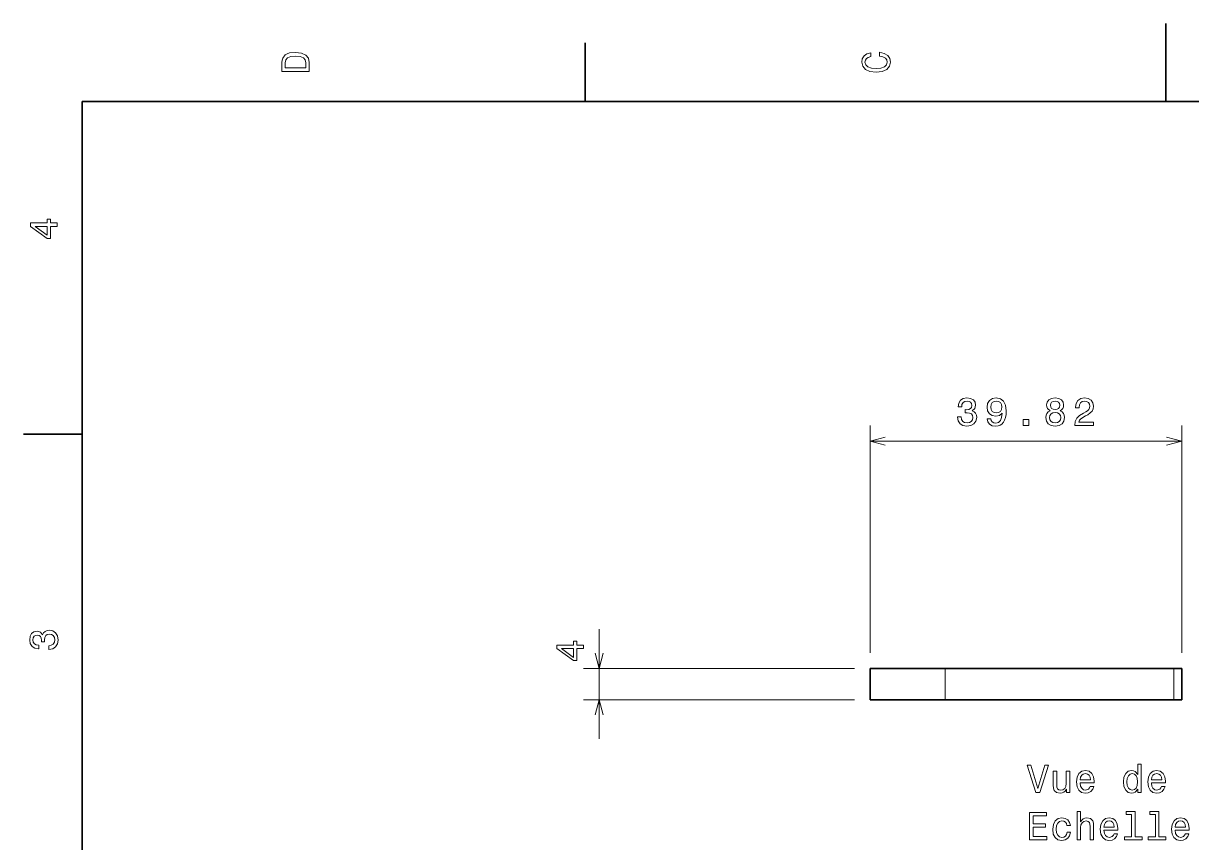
# Model space of a CAD drawing. Extents: x 0 to 296, y 0 to 210.
# Drawn here: x 2.5 to 151.8, y 105.3 to 210 of the extents above; entities that cross this region are included whole.
import ezdxf

# ---------------------------------------------------------------- set-up
doc = ezdxf.new("R2010")
doc.units = 0

msp = doc.modelspace()

# ---------------------------------------------------------------- linework, layer by layer
at = {"color": 7, "lineweight": 35, "ltscale": 0.25}
msp.add_line((148.5, 200), (148.5, 210), dxfattribs=at)
at = {"color": 7, "lineweight": 35, "ltscale": 0.1875}
for p, q in [((74.300003, 200), (74.300003, 207.5)), ((10, 157.5), (2.5, 157.5))]:
    msp.add_line(p, q, dxfattribs=at)
at = {"color": 7, "lineweight": 35}
for p, q in [((287, 200), (10, 200)), ((10, 200), (10, 10)), ((149.539795, 127.539429), (120.315796, 127.539429)), ((149.539795, 123.539429), (120.315796, 123.539429))]:
    msp.add_line(p, q, dxfattribs=at)
at = {"color": 7, "lineweight": 13}
for p, q in [((110.71582, 129.539429), (110.71582, 158.598648)), ((150.539795, 129.539429), (150.539795, 158.598648)), ((110.71582, 156.598648), (150.539795, 156.598648)), ((108.71582, 127.539429), (74.0979, 127.539429)), ((108.71582, 123.539429), (74.0979, 123.539429))]:
    msp.add_line(p, q, dxfattribs=at)
at = {"color": 7, "lineweight": 13, "ltscale": 0.35}
msp.add_line((76.0979, 118.539429), (76.0979, 132.539429), dxfattribs=at)
at = {"color": 7, "lineweight": 35, "ltscale": 0.239999}
for p, q in [((120.315796, 127.539429), (110.71582, 127.539429)), ((120.315796, 123.539429), (110.71582, 123.539429))]:
    msp.add_line(p, q, dxfattribs=at)
at = {"color": 7, "lineweight": 35, "ltscale": 0.1}
for p, q in [((110.71582, 123.539429), (110.71582, 127.539429)), ((150.539795, 127.539429), (150.539795, 123.539429))]:
    msp.add_line(p, q, dxfattribs=at)
at = {"color": 7, "lineweight": 13, "ltscale": 0.1}
for p, q in [((120.315796, 123.539429), (120.315796, 127.539429)), ((149.539795, 127.539429), (149.539795, 123.539429))]:
    msp.add_line(p, q, dxfattribs=at)
at = {"color": 7, "lineweight": 35, "ltscale": 0.025}
for p, q in [((150.539795, 127.539429), (149.539795, 127.539429)), ((150.539795, 123.539429), (149.539795, 123.539429))]:
    msp.add_line(p, q, dxfattribs=at)
at = {"color": 7, "lineweight": 13}
for points in [[(35.533215, 204.994965), (35.533215, 203.829971), (39.033215, 203.829971), (39.033215, 204.994965), (38.922264, 205.544678), (38.584366, 205.953171), (38.034657, 206.205338), (37.283215, 206.296112), (36.516644, 206.215424), (36.21405, 206.114563), (35.971977, 205.973343), (35.644165, 205.56485), (35.563473, 205.297562)], [(111.93206, 205.817017), (112.35569, 205.716141), (112.658287, 205.549713), (112.844887, 205.317734), (112.905403, 205.045395), (112.814629, 204.71759), (112.54229, 204.460388), (112.098488, 204.28891), (111.483215, 204.233429), (110.872986, 204.28891), (110.424141, 204.455338), (110.151802, 204.71254), (110.055984, 205.045395), (110.106415, 205.287476), (110.247627, 205.494247), (110.474571, 205.655624), (110.787247, 205.766571), (110.787247, 206.245682), (110.308144, 206.094391), (109.94503, 205.832138), (109.718086, 205.474075), (109.637398, 205.045395), (109.763474, 204.510818), (110.116501, 204.10231), (110.696472, 203.840057), (111.483215, 203.749283), (112.269958, 203.840057), (112.84993, 204.10231), (113.208, 204.510818), (113.329041, 205.045395), (113.233215, 205.51442), (112.965927, 205.892654), (112.527161, 206.159943), (111.93206, 206.301163)], [(35.951801, 204.959656), (36.027451, 205.342941), (36.259438, 205.605194), (36.672985, 205.761536), (37.283215, 205.811966), (37.873272, 205.756485), (38.286816, 205.600143), (38.533936, 205.332855), (38.614628, 204.959656), (38.614628, 204.298996), (35.951801, 204.298996)], [(6.833213, 184.02739), (6.833213, 184.481277), (5.965778, 184.481277), (5.965778, 184.98056), (5.56232, 184.98056), (5.56232, 184.481277), (3.408862, 184.481277), (3.408862, 184.022339), (5.521974, 182.489197), (5.965778, 182.489197), (5.965778, 184.02739)], [(5.56232, 182.912827), (3.993876, 184.02739), (5.56232, 184.02739)], [(121.884766, 159.698059), (121.884766, 159.662766), (121.965454, 159.178619), (122.202515, 158.815506), (122.575684, 158.583511), (123.069946, 158.497772), (123.594482, 158.583511), (123.987854, 158.80542), (124.23999, 159.158447), (124.33075, 159.612335), (124.290405, 159.909882), (124.179504, 160.151962), (123.997925, 160.338562), (123.755859, 160.474716), (124.083679, 160.747055), (124.199646, 161.180771), (124.124023, 161.574142), (123.907166, 161.871704), (123.554077, 162.058289), (123.069946, 162.123856), (122.616089, 162.043167), (122.268066, 161.821259), (122.041138, 161.468231), (121.965454, 160.999222), (121.965454, 160.963913), (122.414307, 160.963913), (122.454712, 161.286682), (122.585815, 161.518677), (122.797607, 161.659882), (123.095215, 161.710312), (123.357422, 161.669968), (123.549072, 161.564056), (123.665039, 161.392593), (123.710449, 161.160599), (123.665039, 160.913483), (123.544067, 160.747055), (123.332275, 160.646194), (123.0448, 160.615936), (122.848022, 160.620972), (122.848022, 160.222565), (123.095215, 160.232651), (123.412964, 160.187256), (123.649902, 160.066223), (123.791138, 159.869537), (123.841614, 159.612335), (123.786133, 159.319824), (123.639893, 159.102966), (123.407837, 158.966797), (123.10022, 158.921402), (122.782471, 158.971832), (122.550537, 159.123138), (122.404297, 159.365219), (122.348755, 159.698059)], [(125.681335, 159.46608), (125.757019, 159.067657), (125.973877, 158.760025), (126.316772, 158.56839), (126.770691, 158.497772), (127.068237, 158.533081), (127.33551, 158.623856), (127.5625, 158.780197), (127.75415, 159.002106), (127.905396, 159.27948), (128.016357, 159.622421), (128.081909, 160.015793), (128.107178, 160.469681), (128.021423, 161.180771), (127.774292, 161.700226), (127.38092, 162.012909), (126.841309, 162.123856), (126.347046, 162.033081), (125.973877, 161.791), (125.731812, 161.417801), (125.651123, 160.948792), (125.731812, 160.46463), (125.968811, 160.096481), (126.321838, 159.864487), (126.770691, 159.788849), (127.244751, 159.884659), (127.602844, 160.17717), (127.522156, 159.617371), (127.360779, 159.218964), (127.113647, 158.981934), (126.775757, 158.906281), (126.513489, 158.941574), (126.321838, 159.052536), (126.19574, 159.22905), (126.145325, 159.46608)], [(126.140259, 160.953827), (126.190735, 161.26651), (126.331909, 161.513626), (126.553833, 161.669968), (126.841309, 161.725449), (127.138855, 161.669968), (127.365784, 161.513626), (127.507019, 161.271545), (127.5625, 160.958878), (127.507019, 160.641144), (127.365784, 160.404114), (127.133789, 160.257858), (126.826172, 160.207428), (126.548767, 160.257858), (126.331909, 160.404114), (126.190735, 160.636108)], [(133.738403, 160.484802), (133.481201, 160.343597), (133.304688, 160.146912), (133.193726, 159.899796), (133.158447, 159.602249), (133.239136, 159.153397), (133.47113, 158.80542), (133.849365, 158.583511), (134.36377, 158.497772), (134.873169, 158.583511), (135.251404, 158.80542), (135.483398, 159.153397), (135.569092, 159.602249), (135.528748, 159.899796), (135.422852, 160.146912), (135.241272, 160.343597), (134.989136, 160.484802), (135.190857, 160.60585), (135.332092, 160.772278), (135.417786, 160.973999), (135.448059, 161.221115), (135.367371, 161.579193), (135.155579, 161.866653), (134.812622, 162.053253), (134.36377, 162.123856), (133.909912, 162.053253), (133.566956, 161.866653), (133.350098, 161.579193), (133.274414, 161.221115), (133.299683, 160.973999), (133.385376, 160.772278)], [(133.75354, 161.180771), (133.793884, 161.402679), (133.914917, 161.574142), (134.106567, 161.680054), (134.36377, 161.720398), (134.615967, 161.680054), (134.807556, 161.574142), (134.928589, 161.402679), (134.973999, 161.180771), (134.928589, 160.953827), (134.807556, 160.777313), (134.615967, 160.661316), (134.36377, 160.626022), (134.106567, 160.666367), (133.914917, 160.777313), (133.793884, 160.953827)], [(136.869263, 158.598648), (139.274841, 158.598648), (139.274841, 159.032364), (137.373596, 159.032364), (137.479492, 159.269394), (137.661011, 159.46608), (138.220825, 159.824142), (138.518372, 159.975449), (138.851257, 160.192307), (139.088257, 160.444458), (139.224426, 160.74202), (139.274841, 161.07991), (139.189148, 161.50354), (138.952087, 161.836395), (138.588989, 162.048203), (138.119995, 162.123856), (137.635803, 162.038116), (137.267639, 161.801086), (137.03064, 161.422852), (136.949951, 160.923569), (136.949951, 160.852966), (137.408875, 160.852966), (137.408875, 160.893311), (137.454285, 161.236252), (137.590454, 161.488403), (137.807312, 161.649796), (138.094727, 161.705276), (138.387268, 161.654831), (138.604126, 161.528763), (138.745361, 161.332077), (138.795776, 161.084946), (138.760437, 160.852966), (138.664612, 160.656281), (138.503235, 160.484802), (138.281372, 160.333511), (137.983826, 160.172134), (137.489563, 159.859451), (137.141602, 159.526596), (136.934814, 159.123138), (136.869263, 158.61377)], [(133.642578, 159.612335), (133.687988, 159.879623), (133.834229, 160.081345), (134.061157, 160.212479), (134.36377, 160.257858), (134.661316, 160.212479), (134.888245, 160.081345), (135.034546, 159.879623), (135.084961, 159.612335), (135.034546, 159.32486), (134.888245, 159.108002), (134.661316, 158.966797), (134.36377, 158.921402), (134.061157, 158.966797), (133.834229, 159.108002), (133.687988, 159.32486)], [(130.279785, 158.598648), (130.975708, 158.598648), (130.975708, 159.350082), (130.279785, 159.350082)], [(5.73379, 129.979111), (5.769093, 129.979111), (6.253242, 130.059799), (6.616354, 130.296829), (6.848343, 130.670029), (6.934078, 131.164276), (6.848343, 131.688766), (6.626441, 132.082138), (6.273415, 132.334305), (5.819525, 132.425079), (5.521974, 132.384735), (5.279899, 132.273788), (5.0933, 132.092224), (4.957133, 131.850143), (4.684798, 132.177963), (4.251081, 132.293961), (3.857709, 132.218307), (3.560158, 132.00145), (3.373559, 131.648422), (3.307997, 131.164276), (3.388689, 130.710388), (3.610591, 130.362396), (3.963617, 130.135452), (4.432637, 130.059799), (4.46794, 130.059799), (4.46794, 130.508652), (4.145173, 130.548996), (3.913184, 130.680115), (3.771974, 130.891937), (3.721542, 131.189484), (3.761888, 131.451736), (3.867795, 131.643372), (4.039265, 131.759369), (4.271254, 131.804764), (4.518372, 131.759369), (4.684798, 131.638336), (4.785663, 131.426514), (4.815922, 131.139053), (4.810879, 130.942368), (5.209294, 130.942368), (5.199208, 131.189484), (5.244596, 131.507217), (5.365634, 131.744247), (5.56232, 131.885452), (5.819525, 131.935883), (6.112032, 131.880417), (6.328891, 131.734161), (6.465058, 131.502167), (6.510447, 131.194534), (6.460014, 130.876801), (6.308718, 130.644821), (6.066643, 130.498566), (5.73379, 130.443085)], [(74.0979, 130.071472), (74.0979, 130.525375), (73.230469, 130.525375), (73.230469, 131.024658), (72.827026, 131.024658), (72.827026, 130.525375), (70.673584, 130.525375), (70.673584, 130.066437), (72.786621, 128.533295), (73.230469, 128.533295), (73.230469, 130.071472)], [(72.827026, 128.956924), (71.258545, 130.071472), (72.827026, 130.071472)], [(133.023346, 115.187843), (132.145813, 112.207298), (131.243088, 115.187843), (130.763977, 115.187843), (131.893661, 111.6828), (132.39798, 111.6828), (133.502441, 115.187843)], [(144.910233, 112.101387), (144.910233, 111.6828), (145.354034, 111.6828), (145.354034, 115.303841), (144.915268, 115.303841), (144.915268, 113.97747), (144.577377, 114.360756), (144.370605, 114.45153), (144.133575, 114.486832), (143.704895, 114.385971), (143.37204, 114.103546), (143.155182, 113.649658), (143.079544, 113.039429), (143.155182, 112.429199), (143.37204, 111.970261), (143.704895, 111.6828), (144.133575, 111.586983), (144.370605, 111.622284), (144.582413, 111.713058)], [(136.225784, 114.391014), (135.781982, 114.391014), (135.781982, 112.827614), (135.731552, 112.4645), (135.585297, 112.202255), (135.358353, 112.040871), (135.060806, 111.99044), (134.823776, 112.030785), (134.67247, 112.151817), (134.586746, 112.358589), (134.566574, 112.6511), (134.566574, 114.391014), (134.122772, 114.391014), (134.122772, 112.610756), (134.137894, 112.252686), (134.233719, 111.955132), (134.52623, 111.6828), (134.995239, 111.586983), (135.247406, 111.622284), (135.464264, 111.713058), (135.650864, 111.8694), (135.802155, 112.096344), (135.802155, 111.6828), (136.225784, 111.6828)], [(137.562241, 112.908302), (139.337463, 112.908302), (139.342499, 113.115074), (139.26181, 113.695045), (139.039917, 114.128769), (138.68689, 114.391014), (138.217865, 114.486832), (137.758926, 114.385971), (137.405899, 114.103546), (137.178955, 113.644615), (137.098267, 113.039429), (137.17392, 112.419113), (137.400864, 111.965218), (137.74884, 111.6828), (138.202728, 111.586983), (138.5961, 111.652542), (138.918869, 111.824013), (139.155899, 112.096344), (139.292068, 112.459457), (138.853317, 112.459457), (138.762527, 112.257729), (138.631409, 112.10643), (138.258209, 111.985397), (137.970749, 112.040871), (137.753891, 112.217384), (137.612671, 112.504845), (137.562241, 112.893173)], [(137.562241, 113.281502), (137.617722, 113.629486), (137.753891, 113.886688), (137.960663, 114.04303), (138.233002, 114.098503), (138.50029, 114.04303), (138.707062, 113.886688), (138.833145, 113.629486), (138.878525, 113.281502)], [(144.209213, 114.088417), (144.501724, 114.017815), (144.723633, 113.821129), (144.854752, 113.493317), (144.905182, 113.039429), (144.854752, 112.580498), (144.723633, 112.252686), (144.501724, 112.050957), (144.209213, 111.985397), (143.931839, 112.050957), (143.720032, 112.252686), (143.578812, 112.585541), (143.533432, 113.039429), (143.578812, 113.488274), (143.720032, 113.816086), (143.931839, 114.017815)], [(146.670319, 112.908302), (148.445526, 112.908302), (148.450577, 113.115074), (148.369888, 113.695045), (148.14798, 114.128769), (147.794952, 114.391014), (147.325928, 114.486832), (146.867004, 114.385971), (146.513977, 114.103546), (146.287033, 113.644615), (146.206345, 113.039429), (146.281982, 112.419113), (146.508926, 111.965218), (146.856918, 111.6828), (147.310806, 111.586983), (147.704178, 111.652542), (148.026947, 111.824013), (148.263977, 112.096344), (148.400146, 112.459457), (147.96138, 112.459457), (147.870605, 112.257729), (147.739471, 112.10643), (147.366287, 111.985397), (147.078812, 112.040871), (146.861954, 112.217384), (146.720749, 112.504845), (146.670319, 112.893173)], [(146.670319, 113.281502), (146.725784, 113.629486), (146.861954, 113.886688), (147.068726, 114.04303), (147.341064, 114.098503), (147.608353, 114.04303), (147.815125, 113.886688), (147.941208, 113.629486), (147.986603, 113.281502)], [(131.086746, 105.635971), (133.305756, 105.635971), (133.305756, 106.059601), (131.55072, 106.059601), (131.55072, 107.244759), (133.11412, 107.244759), (133.11412, 107.663345), (131.55072, 107.663345), (131.55072, 108.712341), (133.265411, 108.712341), (133.265411, 109.135971), (131.086746, 109.135971)], [(137.17392, 105.635971), (137.617722, 105.635971), (137.617722, 107.199371), (137.663116, 107.557442), (137.809357, 107.819687), (138.036316, 107.981071), (138.338898, 108.041588), (138.580978, 107.991158), (138.732269, 107.854988), (138.807922, 107.628044), (138.833145, 107.325455), (138.833145, 105.635971), (139.276947, 105.635971), (139.276947, 107.416229), (139.256775, 107.7743), (139.165985, 108.071854), (138.868439, 108.344185), (138.404465, 108.440002), (138.152298, 108.404701), (137.93544, 108.308884), (137.753891, 108.157585), (137.617722, 107.950813), (137.617722, 109.257011), (137.17392, 109.257011)], [(144.128525, 108.883812), (144.128525, 106.009171), (143.215698, 106.009171), (143.215698, 105.635971), (145.480118, 105.635971), (145.480118, 106.009171), (144.572327, 106.009171), (144.572327, 109.257011), (143.432556, 109.257011), (143.432556, 108.883812)], [(147.164551, 108.883812), (147.164551, 106.009171), (146.251724, 106.009171), (146.251724, 105.635971), (148.516144, 105.635971), (148.516144, 106.009171), (147.608353, 106.009171), (147.608353, 109.257011), (146.468582, 109.257011), (146.468582, 108.883812)], [(135.862671, 107.446487), (136.301437, 107.446487), (136.210663, 107.849945), (135.993805, 108.167671), (135.655899, 108.364357), (135.217148, 108.440002), (134.733002, 108.339142), (134.364838, 108.056717), (134.132858, 107.597786), (134.052155, 106.982513), (134.127808, 106.372284), (134.354752, 105.918388), (134.71283, 105.635971), (135.202011, 105.540154), (135.635727, 105.615799), (135.973633, 105.827614), (136.205612, 106.160469), (136.306488, 106.604271), (135.882858, 106.604271), (135.807205, 106.321854), (135.665985, 106.110031), (135.464264, 105.978912), (135.217148, 105.938568), (134.909515, 106.004128), (134.687607, 106.205856), (134.551437, 106.533669), (134.506042, 106.997643), (134.551437, 107.45153), (134.692642, 107.779343), (134.919601, 107.981071), (135.217148, 108.051674), (135.479385, 108.006287), (135.676086, 107.890297), (135.807205, 107.698654)], [(140.598267, 106.861473), (142.373489, 106.861473), (142.378525, 107.068245), (142.297836, 107.648216), (142.075928, 108.08194), (141.722916, 108.344185), (141.253891, 108.440002), (140.794952, 108.339142), (140.441925, 108.056717), (140.214981, 107.597786), (140.134293, 106.992599), (140.209946, 106.372284), (140.43689, 105.918388), (140.784866, 105.635971), (141.238754, 105.540154), (141.632126, 105.605713), (141.954895, 105.777184), (142.191925, 106.049515), (142.328094, 106.412628), (141.889343, 106.412628), (141.798553, 106.210899), (141.667435, 106.059601), (141.294235, 105.938568), (141.006775, 105.994041), (140.789917, 106.170555), (140.648697, 106.458015), (140.598267, 106.846344)], [(140.598267, 107.234673), (140.653748, 107.582657), (140.789917, 107.839859), (140.996689, 107.996201), (141.269012, 108.051674), (141.536316, 107.996201), (141.743088, 107.839859), (141.869156, 107.582657), (141.914551, 107.234673)], [(149.706345, 106.861473), (151.481552, 106.861473), (151.486603, 107.068245), (151.405914, 107.648216), (151.184006, 108.08194), (150.830978, 108.344185), (150.361954, 108.440002), (149.90303, 108.339142), (149.550003, 108.056717), (149.323059, 107.597786), (149.242355, 106.992599), (149.318008, 106.372284), (149.544952, 105.918388), (149.892944, 105.635971), (150.346832, 105.540154), (150.740204, 105.605713), (151.062973, 105.777184), (151.300003, 106.049515), (151.436157, 106.412628), (150.997406, 106.412628), (150.906631, 106.210899), (150.775497, 106.059601), (150.402298, 105.938568), (150.114838, 105.994041), (149.89798, 106.170555), (149.756775, 106.458015), (149.706345, 106.846344)], [(149.706345, 107.234673), (149.76181, 107.582657), (149.89798, 107.839859), (150.104752, 107.996201), (150.37709, 108.051674), (150.644379, 107.996201), (150.851151, 107.839859), (150.977234, 107.582657), (151.022614, 107.234673)]]:
    msp.add_lwpolyline(points, close=True, dxfattribs=at)
for points in [[(112.647705, 157.116272), (110.71582, 156.598648), (112.647705, 156.081009)], [(148.60791, 156.081009), (150.539795, 156.598648), (148.60791, 157.116272)], [(75.580322, 129.471283), (76.0979, 127.539429), (76.615479, 129.471283)], [(76.615479, 121.607574), (76.0979, 123.539429), (75.580322, 121.607574)]]:
    msp.add_lwpolyline(points, dxfattribs=at)

doc.saveas('drawing.dxf')
